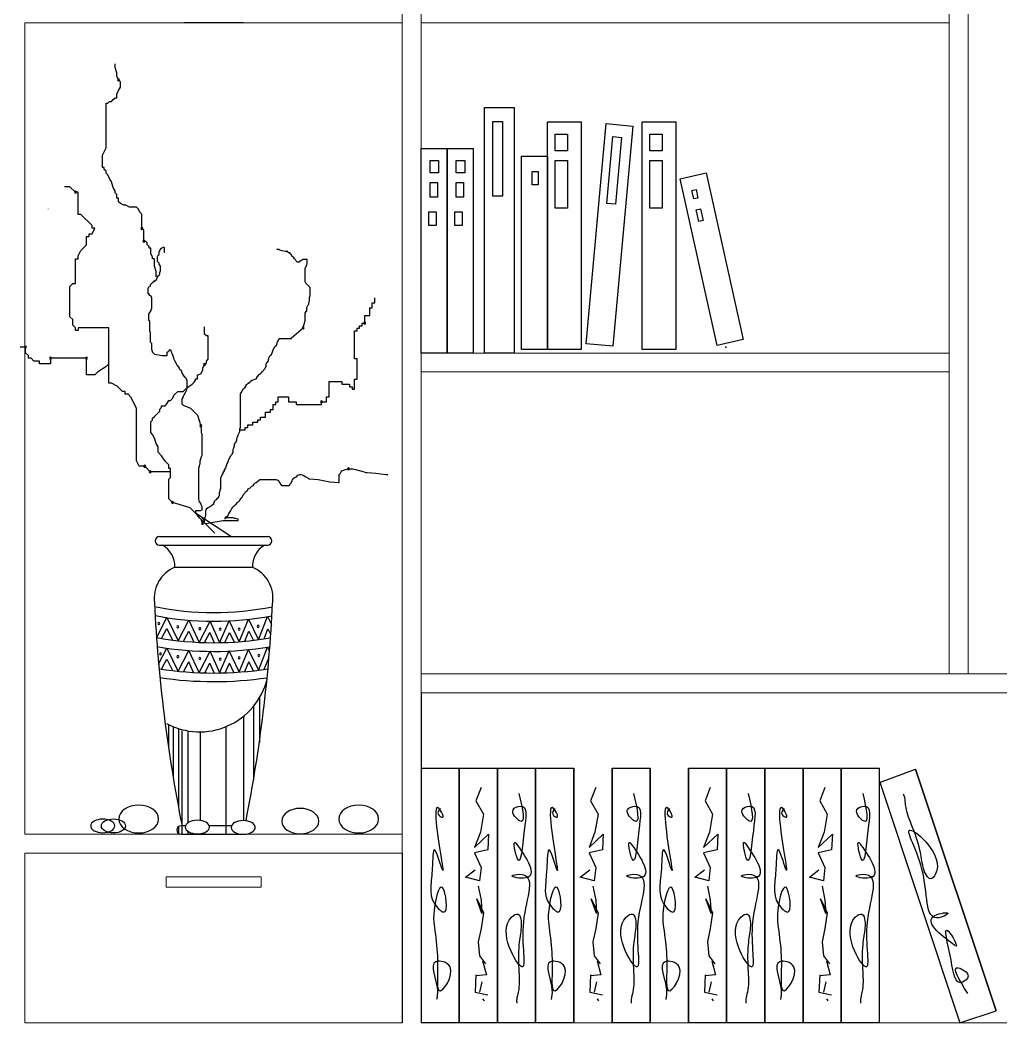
# Model space of a CAD drawing. Header units: millimetres. Extents: x 757294 to 891425, y -262592 to 287632.
# Drawn here: x 841196 to 842236, y -222644 to -221581 of the extents above; entities that cross this region are included whole.
import ezdxf

# ---------------------------------------------------------------- set-up
doc = ezdxf.new("R2010")
doc.units = ezdxf.units.MM
doc.header["$LTSCALE"] = 4
doc.layers.add('家具内线', color=8, linetype='Continuous')
doc.layers.add('家具外线', color=4, linetype='Continuous')
doc.layers.add('家具外轮廓线', color=3, linetype='Continuous', lineweight=15)
doc.styles.add('黑体', font='simhei.ttf')

msp = doc.modelspace()

# ---------------------------------------------------------------- linework, layer by layer
at = {"layer": '家具内线'}
for p, q in [((841296.7, -221631.3), (841296.7, -221627.5)), ((841298.6, -221636.9), (841296.7, -221631.3)), ((841298.6, -221640.7), (841298.6, -221636.9)), ((841300.5, -221644.5), (841298.6, -221640.7)), ((841302.4, -221646.4), (841300.5, -221644.5)), ((841300.5, -221655.9), (841302.4, -221652.1)), ((841302.4, -221652.1), (841302.4, -221646.4)), ((841294.8, -221665.4), (841296.7, -221663.5)), ((841296.7, -221663.5), (841298.6, -221663.5)), ((841298.6, -221659.7), (841300.5, -221655.9)), ((841298.6, -221663.5), (841298.6, -221659.7)), ((841287.2, -221716.6), (841287.2, -221669.2)), ((841287.2, -221669.2), (841289.1, -221669.2)), ((841289.1, -221669.2), (841291, -221667.3)), ((841291, -221667.3), (841292.9, -221667.3)), ((841292.9, -221667.3), (841294.8, -221665.4)), ((841688.3, -221934.1), (841688.3, -221673.9)), ((841688.3, -221673.9), (841719.9, -221673.9)), ((841719.9, -221673.9), (841719.9, -221934.1)), ((841697.3, -221688.5), (841707.7, -221688.5)), ((841697.3, -221767.6), (841697.3, -221688.5)), ((841707.7, -221688.5), (841707.7, -221767.6)), ((841755.4, -221930.2), (841755.4, -221688.9)), ((841755.4, -221688.9), (841790.9, -221688.9)), ((841790.9, -221688.9), (841790.9, -221930.2)), ((841796.3, -221924.1), (841817.5, -221690.8)), ((841817.5, -221690.8), (841845.8, -221693.4)), ((841845.8, -221693.4), (841824.6, -221926.6)), ((841855.8, -221930.2), (841855.8, -221688.9)), ((841855.8, -221688.9), (841891.3, -221688.9)), ((841891.3, -221688.9), (841891.3, -221930.2)), ((841763.5, -221719.6), (841763.5, -221702.1)), ((841763.5, -221702.1), (841776.4, -221702.1)), ((841776.4, -221702.1), (841776.4, -221719.6)), ((841818, -221775.5), (841824.4, -221704.6)), ((841824.4, -221704.6), (841833.7, -221705.4)), ((841833.7, -221705.4), (841827.3, -221776.3)), ((841863.9, -221719.6), (841863.9, -221702.1)), ((841863.9, -221702.1), (841876.7, -221702.1)), ((841876.7, -221702.1), (841876.7, -221719.6)), ((841283.5, -221724.2), (841287.2, -221716.6)), ((841621.2, -221717.3), (841648.8, -221717.3)), ((841648.8, -221717.3), (841648.8, -221934.1)), ((841648.8, -221934.1), (841648.8, -221717.3)), ((841648.8, -221717.3), (841676.4, -221717.3)), ((841676.4, -221717.3), (841676.4, -221934.1)), ((841283.5, -221737.5), (841283.5, -221724.2)), ((841727.8, -221930.2), (841727.8, -221725.2)), ((841727.8, -221725.2), (841755.4, -221725.2)), ((841755.4, -221725.2), (841755.4, -221930.2)), ((841776.4, -221719.6), (841763.5, -221719.6)), ((841876.7, -221719.6), (841863.9, -221719.6)), ((841285.3, -221737.5), (841283.5, -221737.5)), ((841285.3, -221739.4), (841285.3, -221737.5)), ((841630.8, -221742.9), (841630.8, -221730)), ((841630.8, -221730), (841639.8, -221730)), ((841639.8, -221730), (841639.8, -221742.9)), ((841658.4, -221730), (841667.5, -221730)), ((841658.4, -221742.9), (841658.4, -221730)), ((841667.5, -221730), (841667.5, -221742.9)), ((841763.5, -221780.3), (841763.5, -221730.1)), ((841763.5, -221730.1), (841776.4, -221730.1)), ((841776.4, -221730.1), (841776.4, -221780.3)), ((841863.9, -221780.3), (841863.9, -221730.1)), ((841863.9, -221730.1), (841876.7, -221730.1)), ((841876.7, -221730.1), (841876.7, -221780.3)), ((841287.2, -221741.3), (841285.3, -221739.4)), ((841287.2, -221743.2), (841287.2, -221741.3)), ((841289.1, -221745.1), (841287.2, -221743.2)), ((841291, -221748.9), (841289.1, -221745.1)), ((841292.9, -221752.7), (841291, -221748.9)), ((841639.8, -221742.9), (841630.8, -221742.9)), ((841667.5, -221742.9), (841658.4, -221742.9)), ((841738.9, -221741.6), (841745.4, -221741.6)), ((841738.9, -221755.9), (841738.9, -221741.6)), ((841745.4, -221741.6), (841745.4, -221755.9)), ((841895.8, -221749.3), (841923.6, -221743.1)), ((841935, -221926), (841895.8, -221749.3)), ((841923.6, -221743.1), (841962.8, -221919.8)), ((841248.9, -221757.7), (841243, -221757.7)), ((841254.7, -221763.6), (841248.9, -221757.7)), ((841294.8, -221758.4), (841292.9, -221752.7)), ((841296.7, -221762.2), (841294.8, -221758.4)), ((841630.8, -221768.9), (841630.8, -221753.3)), ((841630.8, -221753.3), (841638.5, -221753.3)), ((841638.5, -221753.3), (841638.5, -221768.9)), ((841658.4, -221753.3), (841666.2, -221753.3)), ((841658.4, -221768.9), (841658.4, -221753.3)), ((841666.2, -221753.3), (841666.2, -221768.9)), ((841745.4, -221755.9), (841738.9, -221755.9)), ((841257.7, -221763.6), (841254.7, -221763.6)), ((841257.7, -221787.1), (841257.7, -221763.6)), ((841296.7, -221764.1), (841296.7, -221762.2)), ((841298.6, -221766), (841296.7, -221764.1)), ((841298.6, -221769.8), (841298.6, -221766)), ((841300.5, -221769.8), (841298.6, -221769.8)), ((841300.5, -221773.6), (841300.5, -221769.8)), ((841638.5, -221768.9), (841630.8, -221768.9)), ((841666.2, -221768.9), (841658.4, -221768.9)), ((841707.7, -221767.6), (841697.3, -221767.6)), ((841908.3, -221761.6), (841912.8, -221760.6)), ((841910.3, -221770.7), (841908.3, -221761.6)), ((841914.8, -221769.7), (841910.3, -221770.7)), ((841912.8, -221760.6), (841914.8, -221769.7)), ((841302.4, -221775.5), (841300.5, -221773.6)), ((841306.2, -221777.4), (841302.4, -221775.5)), ((841308.1, -221777.4), (841306.2, -221777.4)), ((841311.9, -221779.3), (841308.1, -221777.4)), ((841319.5, -221779.3), (841311.9, -221779.3)), ((841321.4, -221781.2), (841319.5, -221779.3)), ((841323.3, -221785), (841321.4, -221781.2)), ((841776.4, -221780.3), (841763.5, -221780.3)), ((841827.3, -221776.3), (841818, -221775.5)), ((841876.7, -221780.3), (841863.9, -221780.3)), ((841912.8, -221782.1), (841917.4, -221781.1)), ((841917.4, -221781.1), (841920.2, -221793.6)), ((841260.6, -221787.1), (841257.7, -221787.1)), ((841272.4, -221798.8), (841260.6, -221787.1)), ((841325.2, -221786.9), (841323.3, -221785)), ((841325.2, -221802), (841325.2, -221786.9)), ((841629.5, -221798.7), (841629.5, -221784.4)), ((841629.5, -221784.4), (841637.3, -221784.4)), ((841637.3, -221784.4), (841637.3, -221798.7)), ((841657.1, -221784.4), (841664.9, -221784.4)), ((841657.1, -221798.7), (841657.1, -221784.4)), ((841664.9, -221784.4), (841664.9, -221798.7)), ((841915.6, -221794.6), (841912.8, -221782.1)), ((841272.4, -221801.7), (841272.4, -221798.8)), ((841272.4, -221807.6), (841275.3, -221801.7)), ((841275.3, -221801.7), (841272.4, -221801.7)), ((841327.1, -221803.9), (841325.2, -221802)), ((841637.3, -221798.7), (841629.5, -221798.7)), ((841664.9, -221798.7), (841657.1, -221798.7)), ((841920.2, -221793.6), (841915.6, -221794.6)), ((841266.5, -221819.3), (841266.5, -221810.5)), ((841266.5, -221810.5), (841269.4, -221810.5)), ((841269.4, -221810.5), (841269.4, -221807.6)), ((841269.4, -221807.6), (841272.4, -221807.6)), ((841327.1, -221815.3), (841327.1, -221803.9)), ((841260.6, -221825.2), (841266.5, -221819.3)), ((841329, -221815.3), (841327.1, -221815.3)), ((841330.9, -221817.2), (841329, -221815.3)), ((841330.9, -221819.1), (841330.9, -221817.2)), ((841332.8, -221821), (841330.9, -221819.1)), ((841332.8, -221822.9), (841332.8, -221821)), ((841334.7, -221822.9), (841332.8, -221822.9)), ((841334.7, -221828.6), (841334.7, -221822.9)), ((841344.9, -221823.4), (841346.4, -221822.6)), ((841344.9, -221824.1), (841344.9, -221823.4)), ((841346.4, -221822.6), (841348, -221821.8)), ((841348, -221821.8), (841348.7, -221821.8)), ((841348.7, -221821.8), (841348.7, -221827.2)), ((841468.6, -221824.1), (841468.6, -221823.4)), ((841254.7, -221834), (841257.7, -221834)), ((841254.7, -221860.4), (841254.7, -221834)), ((841257.7, -221831.1), (841260.6, -221825.2)), ((841257.7, -221834), (841257.7, -221831.1)), ((841336.6, -221832.4), (841334.7, -221828.6)), ((841336.6, -221834.3), (841336.6, -221832.4)), ((841338.5, -221834.3), (841336.6, -221834.3)), ((841338.5, -221841.9), (841338.5, -221834.3)), ((841341.9, -221831.7), (841342.6, -221830.2)), ((841341.9, -221837.1), (841341.9, -221831.7)), ((841342.6, -221830.2), (841343.4, -221829.5)), ((841343.4, -221826.4), (841344.2, -221825.6)), ((841343.4, -221829.5), (841343.4, -221826.4)), ((841344.2, -221824.9), (841344.9, -221824.1)), ((841344.2, -221825.6), (841344.2, -221824.9)), ((841348.7, -221827.2), (841349.5, -221827.2)), ((841470.9, -221824.1), (841468.6, -221824.1)), ((841471.6, -221824.9), (841470.9, -221824.1)), ((841473.9, -221825.6), (841471.6, -221824.9)), ((841477, -221826.4), (841473.9, -221825.6)), ((841480, -221826.4), (841477, -221826.4)), ((841480, -221827.2), (841480, -221826.4)), ((841480.8, -221827.9), (841480, -221827.2)), ((841482.3, -221827.9), (841480.8, -221827.9)), ((841482.3, -221828.7), (841482.3, -221827.9)), ((841483.1, -221829.5), (841482.3, -221828.7)), ((841483.8, -221829.5), (841483.1, -221829.5)), ((841483.8, -221830.2), (841483.8, -221829.5)), ((841484.6, -221831), (841483.8, -221830.2)), ((841484.6, -221831.7), (841484.6, -221831)), ((841486.1, -221832.5), (841484.6, -221831.7)), ((841486.9, -221834), (841486.1, -221832.5)), ((841488.4, -221835.6), (841486.9, -221834)), ((841340.4, -221847.6), (841338.5, -221841.9)), ((841342.6, -221837.8), (841341.9, -221837.1)), ((841343.4, -221838.6), (841342.6, -221837.8)), ((841343.4, -221840.1), (841343.4, -221838.6)), ((841344.2, -221840.9), (841343.4, -221840.1)), ((841344.2, -221841.7), (841344.2, -221840.9)), ((841344.9, -221841.7), (841344.2, -221841.7)), ((841344.9, -221847), (841344.9, -221841.7)), ((841489.2, -221837.1), (841488.4, -221835.6)), ((841490, -221837.8), (841489.2, -221837.1)), ((841492.2, -221837.8), (841490, -221837.8)), ((841493, -221836.3), (841492.2, -221837.1)), ((841492.2, -221837.1), (841492.2, -221837.8)), ((841493.8, -221836.3), (841493, -221836.3)), ((841494.5, -221835.6), (841493.8, -221836.3)), ((841495.3, -221835.6), (841494.5, -221835.6)), ((841496.1, -221834.8), (841495.3, -221835.6)), ((841500.6, -221834.8), (841496.1, -221834.8)), ((841498.4, -221843.9), (841499.9, -221840.9)), ((841498.4, -221858.4), (841498.4, -221843.9)), ((841499.9, -221840.9), (841500.6, -221839.4)), ((841500.6, -221839.4), (841500.6, -221834.8)), ((841340.4, -221853.3), (841340.4, -221847.6)), ((841341.1, -221854.6), (841341.9, -221853.9)), ((841341.1, -221856.1), (841341.1, -221854.6)), ((841341.9, -221853.1), (841342.6, -221852.3)), ((841341.9, -221853.9), (841341.9, -221853.1)), ((841342.6, -221852.3), (841343.4, -221851.6)), ((841343.4, -221851.6), (841344.2, -221850)), ((841344.2, -221848.5), (841344.9, -221847)), ((841344.2, -221850), (841344.2, -221848.5)), ((841248.9, -221863.4), (841251.8, -221860.4)), ((841248.9, -221895.6), (841248.9, -221863.4)), ((841251.8, -221860.4), (841254.7, -221860.4)), ((841331.9, -221865.3), (841332.7, -221863.8)), ((841331.9, -221871.4), (841331.9, -221865.3)), ((841332.7, -221863.8), (841334.2, -221863)), ((841334.2, -221861.5), (841335, -221860.7)), ((841334.2, -221863), (841334.2, -221861.5)), ((841335, -221860.7), (841335.8, -221860)), ((841335.8, -221860), (841336.5, -221859.2)), ((841336.5, -221859.2), (841337.3, -221859.2)), ((841337.3, -221858.4), (841338, -221857.7)), ((841337.3, -221859.2), (841337.3, -221858.4)), ((841338, -221857.7), (841338.8, -221857.7)), ((841338.8, -221857.7), (841339.6, -221856.9)), ((841339.6, -221856.9), (841340.3, -221856.9)), ((841340.3, -221856.9), (841340.3, -221856.1)), ((841340.3, -221856.1), (841341.1, -221856.1)), ((841499.1, -221860), (841498.4, -221858.4)), ((841501.4, -221862.3), (841499.1, -221860)), ((841503.7, -221864.5), (841501.4, -221862.3)), ((841503.7, -221872.9), (841503.7, -221864.5)), ((841332.7, -221871.4), (841331.9, -221871.4)), ((841333.5, -221872.9), (841332.7, -221871.4)), ((841335, -221873.7), (841333.5, -221872.9)), ((841335.8, -221876), (841335, -221873.7)), ((841335.8, -221886.7), (841335.8, -221876)), ((841502.9, -221875.2), (841503.7, -221872.9)), ((841502.9, -221879), (841502.9, -221875.2)), ((841572.2, -221880.8), (841572.2, -221875.4)), ((841335, -221887.4), (841335.8, -221886.7)), ((841335, -221888.9), (841335, -221887.4)), ((841499.9, -221885.9), (841501.4, -221882.8)), ((841499.9, -221889.7), (841499.9, -221885.9)), ((841501.4, -221882.8), (841502.2, -221882.1)), ((841502.2, -221880.6), (841502.9, -221879)), ((841502.2, -221882.1), (841502.2, -221880.6)), ((841566.8, -221894.3), (841566.8, -221886.2)), ((841566.8, -221886.2), (841569.5, -221886.2)), ((841569.5, -221886.2), (841569.5, -221880.8)), ((841569.5, -221880.8), (841572.2, -221880.8)), ((841251.8, -221898.6), (841248.9, -221895.6)), ((841332.7, -221892.8), (841333.5, -221891.2)), ((841332.7, -221899.6), (841332.7, -221892.8)), ((841333.5, -221891.2), (841335, -221888.9)), ((841498.4, -221899.6), (841498.4, -221891.2)), ((841498.4, -221891.2), (841499.1, -221891.2)), ((841499.1, -221891.2), (841499.1, -221889.7)), ((841499.1, -221889.7), (841499.9, -221889.7)), ((841561.4, -221902.4), (841561.4, -221894.3)), ((841561.4, -221894.3), (841566.8, -221894.3)), ((841251.8, -221904.4), (841251.8, -221898.6)), ((841254.7, -221907.4), (841251.8, -221904.4)), ((841254.7, -221910.3), (841254.7, -221907.4)), ((841290, -221907.4), (841257.7, -221907.4)), ((841257.7, -221907.4), (841257.7, -221910.3)), ((841290, -221966.1), (841290, -221907.4)), ((841333.5, -221900.4), (841332.7, -221899.6)), ((841333.5, -221911.1), (841333.5, -221900.4)), ((841391.7, -221914), (841391.7, -221906.4)), ((841483.8, -221917.9), (841496.1, -221907.3)), ((841496.1, -221907.3), (841498.4, -221899.6)), ((841553.3, -221910.4), (841553.3, -221907.7)), ((841553.3, -221907.7), (841556, -221907.7)), ((841556, -221907.7), (841556, -221905.1)), ((841556, -221905.1), (841558.7, -221905.1)), ((841558.7, -221905.1), (841558.7, -221902.4)), ((841558.7, -221902.4), (841561.4, -221902.4)), ((841257.7, -221910.3), (841254.7, -221910.3)), ((841334.2, -221911.8), (841333.5, -221911.1)), ((841334.2, -221922.5), (841334.2, -221911.8)), ((841393.6, -221915.9), (841391.7, -221914)), ((841395.5, -221915.9), (841393.6, -221915.9)), ((841395.5, -221940.6), (841395.5, -221915.9)), ((841469.3, -221921.7), (841470.9, -221918.7)), ((841470.9, -221918.7), (841483.8, -221918.7)), ((841483.8, -221918.7), (841483.8, -221917.9)), ((841550.6, -221940.1), (841550.6, -221910.4)), ((841550.6, -221910.4), (841553.3, -221910.4)), ((841201.9, -221927.9), (841196, -221927.9)), ((841201.9, -221933.8), (841201.9, -221927.9)), ((841335, -221923.3), (841334.2, -221922.5)), ((841335.8, -221924), (841335, -221923.3)), ((841335.8, -221930.9), (841335.8, -221924)), ((841464, -221931.7), (841466.3, -221927.1)), ((841466.3, -221927.1), (841467.8, -221925.6)), ((841467.8, -221925.6), (841468.6, -221924)), ((841468.6, -221922.5), (841469.3, -221921.7)), ((841468.6, -221924), (841468.6, -221922.5)), ((841755.4, -221930.2), (841727.8, -221930.2)), ((841790.9, -221930.2), (841755.4, -221930.2)), ((841824.6, -221926.6), (841796.3, -221924.1)), ((841891.3, -221930.2), (841855.8, -221930.2)), ((841962.8, -221919.8), (841935, -221926)), ((841204.8, -221936.7), (841201.9, -221933.8)), ((841204.8, -221939.6), (841204.8, -221936.7)), ((841207.8, -221939.6), (841204.8, -221939.6)), ((841210.7, -221942.6), (841207.8, -221939.6)), ((841228.3, -221939.6), (841228.3, -221945.5)), ((841266.5, -221939.6), (841228.3, -221939.6)), ((841266.5, -221957.3), (841266.5, -221939.6)), ((841336.5, -221931.7), (841335.8, -221930.9)), ((841336.5, -221933.2), (841336.5, -221931.7)), ((841337.3, -221933.9), (841336.5, -221933.2)), ((841338.8, -221935.5), (841337.3, -221933.9)), ((841346.4, -221937), (841338.8, -221935.5)), ((841351.8, -221937), (841346.4, -221937)), ((841353.3, -221932.4), (841351.8, -221933.9)), ((841351.8, -221933.9), (841351.8, -221937)), ((841354.1, -221930.9), (841353.3, -221932.4)), ((841356.4, -221930.9), (841354.1, -221930.9)), ((841356.4, -221932.4), (841356.4, -221930.9)), ((841357.1, -221933.9), (841356.4, -221932.4)), ((841357.9, -221936.2), (841357.1, -221933.9)), ((841358.7, -221938.5), (841357.9, -221936.2)), ((841359.4, -221940.8), (841358.7, -221938.5)), ((841360.2, -221942.3), (841359.4, -221940.8)), ((841393.6, -221942.5), (841395.5, -221940.6)), ((841459.4, -221940.8), (841460.2, -221938.5)), ((841459.4, -221942.3), (841459.4, -221940.8)), ((841460.2, -221938.5), (841460.9, -221937)), ((841460.9, -221937), (841462.5, -221935.5)), ((841462.5, -221935.5), (841463.2, -221933.9)), ((841463.2, -221933.9), (841464, -221931.7)), ((841553.3, -221940.1), (841550.6, -221940.1)), ((841553.3, -221961.6), (841553.3, -221940.1)), ((841648.8, -221934.1), (841621.2, -221934.1)), ((841676.4, -221934.1), (841648.8, -221934.1)), ((841719.9, -221934.1), (841688.3, -221934.1)), ((841216.6, -221942.6), (841210.7, -221942.6)), ((841216.6, -221945.5), (841216.6, -221942.6)), ((841228.3, -221945.5), (841216.6, -221945.5)), ((841287, -221948.5), (841278.2, -221954.3)), ((841290, -221945.5), (841287, -221948.5)), ((841361.7, -221944.6), (841360.2, -221942.3)), ((841362.5, -221946.9), (841361.7, -221944.6)), ((841364.8, -221949.2), (841362.5, -221946.9)), ((841365.5, -221951.5), (841364.8, -221949.2)), ((841367.1, -221953), (841365.5, -221951.5)), ((841389.8, -221950.1), (841391.7, -221946.3)), ((841389.8, -221952), (841389.8, -221950.1)), ((841391.7, -221946.3), (841393.6, -221944.4)), ((841393.6, -221944.4), (841393.6, -221942.5)), ((841452.6, -221953.8), (841455.6, -221950.7)), ((841455.6, -221950.7), (841456.4, -221949.2)), ((841456.4, -221949.2), (841457.1, -221948.4)), ((841457.1, -221945.4), (841457.9, -221943.9)), ((841457.1, -221948.4), (841457.1, -221945.4)), ((841457.9, -221943.9), (841459.4, -221942.3)), ((841275.3, -221957.3), (841266.5, -221957.3)), ((841278.2, -221954.3), (841275.3, -221957.3)), ((841367.8, -221955.3), (841367.1, -221953)), ((841369.3, -221957.6), (841367.8, -221955.3)), ((841370.9, -221959.9), (841369.3, -221957.6)), ((841372.4, -221961.4), (841370.9, -221959.9)), ((841373.2, -221963.7), (841372.4, -221961.4)), ((841382.2, -221963.3), (841382.2, -221961.4)), ((841382.2, -221961.4), (841384.1, -221961.4)), ((841384.1, -221957.6), (841387.9, -221955.7)), ((841384.1, -221961.4), (841384.1, -221957.6)), ((841387.9, -221955.7), (841389.8, -221952)), ((841442.6, -221962.9), (841444.2, -221962.2)), ((841444.2, -221962.2), (841445.7, -221961.4)), ((841445.7, -221961.4), (841446.4, -221961.4)), ((841446.4, -221961.4), (841447.2, -221960.6)), ((841447.2, -221959.1), (841448, -221958.4)), ((841447.2, -221960.6), (841447.2, -221959.1)), ((841448, -221958.4), (841449.5, -221956.8)), ((841449.5, -221956.8), (841451, -221956.1)), ((841451, -221956.1), (841452.6, -221953.8)), ((841550.6, -221972.4), (841550.6, -221961.6)), ((841550.6, -221961.6), (841553.3, -221961.6)), ((841292.9, -221966.1), (841290, -221966.1)), ((841298.8, -221969), (841292.9, -221966.1)), ((841304.7, -221974.9), (841298.8, -221969)), ((841368.9, -221974.7), (841372.7, -221970.9)), ((841372.4, -221973.6), (841373.2, -221971.3)), ((841372.7, -221970.9), (841378.4, -221967.1)), ((841373.2, -221971.3), (841373.2, -221963.7)), ((841378.4, -221967.1), (841380.3, -221965.2)), ((841380.3, -221965.2), (841382.2, -221963.3)), ((841431.2, -221975.1), (841432.7, -221972.1)), ((841432.7, -221972.1), (841433.5, -221971.3)), ((841433.5, -221971.3), (841434.2, -221970.6)), ((841434.2, -221970.6), (841435, -221970.6)), ((841435, -221969), (841435.8, -221969)), ((841435, -221970.6), (841435, -221969)), ((841435.8, -221967.5), (841436.5, -221967.5)), ((841435.8, -221969), (841435.8, -221967.5)), ((841436.5, -221967.5), (841438, -221966)), ((841438, -221966), (841438.8, -221966)), ((841438.8, -221965.2), (841439.6, -221964.5)), ((841438.8, -221966), (841438.8, -221965.2)), ((841439.6, -221964.5), (841440.3, -221964.5)), ((841440.3, -221964.5), (841441.1, -221963.7)), ((841441.1, -221963.7), (841441.9, -221962.9)), ((841441.9, -221962.9), (841442.6, -221962.9)), ((841523.7, -221980.4), (841523.7, -221964.3)), ((841523.7, -221964.3), (841537.2, -221964.3)), ((841537.2, -221964.3), (841537.2, -221967)), ((841537.2, -221967), (841545.3, -221967)), ((841545.3, -221967), (841545.3, -221969.7)), ((841545.3, -221969.7), (841548, -221969.7)), ((841548, -221969.7), (841548, -221972.4)), ((841548, -221972.4), (841550.6, -221972.4)), ((841307.6, -221974.9), (841304.7, -221974.9)), ((841307.6, -221977.8), (841307.6, -221974.9)), ((841310.5, -221977.8), (841307.6, -221977.8)), ((841313.5, -221980.7), (841310.5, -221977.8)), ((841319.4, -221992.5), (841313.5, -221980.7)), ((841355.6, -221984.2), (841357.5, -221982.3)), ((841357.5, -221982.3), (841359.4, -221978.5)), ((841359.4, -221978.5), (841363.2, -221974.7)), ((841363.2, -221974.7), (841368.9, -221974.7)), ((841367.8, -221982.8), (841368.6, -221982)), ((841367.8, -221988.1), (841367.8, -221982.8)), ((841368.6, -221982), (841368.6, -221980.5)), ((841368.6, -221980.5), (841369.3, -221980.5)), ((841369.3, -221979.7), (841370.1, -221978.2)), ((841369.3, -221980.5), (841369.3, -221979.7)), ((841370.1, -221978.2), (841370.9, -221976.7)), ((841370.9, -221976.7), (841372.4, -221973.6)), ((841429.7, -221977.4), (841431.2, -221975.1)), ((841429.7, -222013.3), (841429.7, -221977.4)), ((841469.8, -221985.8), (841469.8, -221980.4)), ((841469.8, -221980.4), (841480.6, -221980.4)), ((841480.6, -221980.4), (841480.6, -221985.8)), ((841521, -221985.8), (841521, -221980.4)), ((841521, -221980.4), (841523.7, -221980.4)), ((841319.4, -222048.2), (841319.4, -221992.5)), ((841344.2, -221993.7), (841346.1, -221991.8)), ((841344.2, -221995.6), (841344.2, -221993.7)), ((841346.1, -221989.9), (841349.9, -221989.9)), ((841346.1, -221991.8), (841346.1, -221989.9)), ((841349.9, -221989.9), (841351.8, -221988)), ((841351.8, -221988), (841353.7, -221984.2)), ((841353.7, -221984.2), (841355.6, -221984.2)), ((841369.3, -221989.6), (841367.8, -221988.1)), ((841377, -221992.7), (841369.3, -221989.6)), ((841384.6, -222000.3), (841377, -221992.7)), ((841461.7, -221996.6), (841461.7, -221993.9)), ((841461.7, -221993.9), (841464.4, -221993.9)), ((841464.4, -221988.5), (841467.1, -221988.5)), ((841464.4, -221993.9), (841464.4, -221988.5)), ((841467.1, -221988.5), (841467.1, -221985.8)), ((841467.1, -221985.8), (841469.8, -221985.8)), ((841480.6, -221985.8), (841488.7, -221985.8)), ((841488.7, -221985.8), (841488.7, -221988.5)), ((841488.7, -221988.5), (841515.6, -221988.5)), ((841515.6, -221988.5), (841515.6, -221985.8)), ((841515.6, -221985.8), (841521, -221985.8)), ((841336.6, -222003.2), (841338.5, -222001.3)), ((841336.6, -222005.1), (841336.6, -222003.2)), ((841338.5, -222001.3), (841340.4, -221999.4)), ((841340.4, -221999.4), (841342.3, -221997.5)), ((841342.3, -221997.5), (841344.2, -221995.6)), ((841386.9, -222007.9), (841384.6, -222000.3)), ((841448.2, -222007.4), (841448.2, -222004.7)), ((841448.2, -222004.7), (841450.9, -222004.7)), ((841450.9, -222004.7), (841450.9, -222002)), ((841450.9, -222002), (841456.3, -222002)), ((841456.3, -222002), (841456.3, -221996.6)), ((841456.3, -221996.6), (841461.7, -221996.6)), ((841334.7, -222007), (841336.6, -222005.1)), ((841334.7, -222018.4), (841334.7, -222007)), ((841387.7, -222011), (841386.9, -222007.9)), ((841388.4, -222014), (841387.7, -222011)), ((841388.4, -222018.6), (841388.4, -222014)), ((841428.9, -222014), (841429.7, -222013.3)), ((841428.9, -222017.1), (841428.9, -222014)), ((841434.8, -222015.4), (841434.8, -222012.8)), ((841434.8, -222012.8), (841437.5, -222012.8)), ((841437.5, -222012.8), (841437.5, -222010.1)), ((841437.5, -222010.1), (841442.9, -222010.1)), ((841442.9, -222010.1), (841442.9, -222007.4)), ((841442.9, -222007.4), (841448.2, -222007.4)), ((841336.6, -222020.3), (841334.7, -222018.4)), ((841338.5, -222024.1), (841336.6, -222020.3)), ((841340.4, -222029.8), (841338.5, -222024.1)), ((841389.2, -222020.1), (841388.4, -222018.6)), ((841389.2, -222042.3), (841389.2, -222020.1)), ((841425.8, -222024.7), (841426.6, -222023.2)), ((841425.8, -222027), (841425.8, -222024.7)), ((841426.6, -222023.2), (841427.4, -222020.9)), ((841427.4, -222020.9), (841428.1, -222019.4)), ((841428.1, -222019.4), (841428.9, -222017.1)), ((841429.4, -222015.4), (841434.8, -222015.4)), ((841342.3, -222033.6), (841340.4, -222029.8)), ((841342.3, -222039.2), (841342.3, -222033.6)), ((841422, -222036.1), (841422.8, -222034.6)), ((841422, -222039.2), (841422, -222036.1)), ((841422.8, -222034.6), (841423.5, -222032.3)), ((841423.5, -222030.8), (841424.3, -222029.3)), ((841423.5, -222032.3), (841423.5, -222030.8)), ((841424.3, -222029.3), (841425.1, -222028.5)), ((841425.1, -222027), (841425.8, -222027)), ((841425.1, -222028.5), (841425.1, -222027)), ((841346.1, -222043), (841342.3, -222039.2)), ((841349.9, -222048.7), (841346.1, -222043)), ((841386.9, -222048.4), (841387.7, -222046.1)), ((841387.7, -222046.1), (841388.4, -222043.8)), ((841388.4, -222043.8), (841389.2, -222042.3)), ((841416.7, -222048.4), (841417.4, -222046.8)), ((841417.4, -222046.8), (841419.7, -222042.3)), ((841419.7, -222042.3), (841420.5, -222041.5)), ((841420.5, -222041.5), (841421.3, -222040.7)), ((841421.3, -222040), (841422, -222039.2)), ((841421.3, -222040.7), (841421.3, -222040)), ((841322.3, -222054.1), (841319.4, -222048.2)), ((841328.2, -222054.1), (841322.3, -222054.1)), ((841334, -222060), (841328.2, -222054.1)), ((841353.7, -222052.5), (841349.9, -222048.7)), ((841353.7, -222056.3), (841353.7, -222052.5)), ((841355.6, -222056.3), (841353.7, -222056.3)), ((841355.6, -222065.8), (841355.6, -222056.3)), ((841385.4, -222056), (841386.1, -222053.7)), ((841385.4, -222088.8), (841385.4, -222056)), ((841386.1, -222052.9), (841386.9, -222051.4)), ((841386.1, -222053.7), (841386.1, -222052.9)), ((841386.9, -222051.4), (841386.9, -222048.4)), ((841412.9, -222059), (841412.9, -222057.5)), ((841412.9, -222057.5), (841413.6, -222057.5)), ((841413.6, -222056), (841414.4, -222055.2)), ((841413.6, -222057.5), (841413.6, -222056)), ((841414.4, -222053.7), (841415.1, -222052.9)), ((841414.4, -222055.2), (841414.4, -222053.7)), ((841415.1, -222051.4), (841415.9, -222050.6)), ((841415.1, -222052.9), (841415.1, -222051.4)), ((841415.9, -222050.6), (841416.7, -222049.1)), ((841416.7, -222049.1), (841416.7, -222048.4)), ((841538.8, -222058.3), (841541.1, -222057.5)), ((841541.1, -222057.5), (841544.2, -222056.7)), ((841544.2, -222056.7), (841548.7, -222056.7)), ((841548.7, -222056.7), (841551.8, -222057.5)), ((841551.8, -222057.5), (841560.9, -222059.8)), ((841354.6, -222060), (841334, -222060)), ((841353.7, -222067.7), (841355.6, -222065.8)), ((841353.7, -222088.6), (841353.7, -222067.7)), ((841409, -222065.9), (841410.6, -222062.8)), ((841409, -222078.1), (841409, -222065.9)), ((841410.6, -222062.8), (841410.6, -222062.1)), ((841410.6, -222062.1), (841411.3, -222062.1)), ((841411.3, -222062.1), (841411.3, -222059.8)), ((841411.3, -222059.8), (841412.1, -222059.8)), ((841412.1, -222059.8), (841412.9, -222059)), ((841449.5, -222068.9), (841450.3, -222068.2)), ((841450.3, -222068.2), (841467.1, -222068.2)), ((841467.1, -222068.2), (841469.3, -222068.9)), ((841484.6, -222068.9), (841485.4, -222067.4)), ((841485.4, -222067.4), (841486.9, -222065.9)), ((841486.9, -222065.9), (841489.2, -222065.1)), ((841489.2, -222065.1), (841490.7, -222063.6)), ((841490.7, -222063.6), (841492.2, -222062.8)), ((841492.2, -222062.8), (841493.8, -222062.8)), ((841493.8, -222062.8), (841496.1, -222063.6)), ((841496.1, -222063.6), (841499.1, -222065.1)), ((841499.1, -222065.1), (841501.4, -222066.7)), ((841501.4, -222066.7), (841502.2, -222067.4)), ((841502.2, -222067.4), (841502.9, -222067.4)), ((841502.9, -222067.4), (841512.1, -222068.2)), ((841512.1, -222068.2), (841524.3, -222070.5)), ((841534.2, -222062.8), (841535.8, -222061.3)), ((841534.2, -222071.2), (841534.2, -222062.8)), ((841535.8, -222061.3), (841536.5, -222059.8)), ((841536.5, -222059.8), (841537.3, -222059)), ((841537.3, -222059), (841538.8, -222058.3)), ((841560.9, -222059.8), (841562.5, -222060.6)), ((841562.5, -222060.6), (841564, -222060.6)), ((841564, -222060.6), (841573.2, -222061.3)), ((841573.2, -222061.3), (841583.8, -222062.8)), ((841583.8, -222062.8), (841586.1, -222062.8)), ((841408.3, -222078.9), (841409, -222078.1)), ((841408.3, -222080.4), (841408.3, -222078.9)), ((841437.3, -222079.6), (841438, -222078.1)), ((841438, -222078.1), (841439.6, -222077.3)), ((841439.6, -222077.3), (841441.1, -222075.8)), ((841441.1, -222075.8), (841441.9, -222075)), ((841441.9, -222075), (841443.4, -222074.3)), ((841443.4, -222073.5), (841444.2, -222072.8)), ((841443.4, -222074.3), (841443.4, -222073.5)), ((841444.2, -222072.8), (841444.9, -222072)), ((841444.9, -222072), (841446.4, -222071.2)), ((841446.4, -222071.2), (841448, -222069.7)), ((841448, -222069.7), (841449.5, -222068.9)), ((841469.3, -222068.9), (841470.9, -222070.5)), ((841470.9, -222070.5), (841471.6, -222072)), ((841471.6, -222072), (841472.4, -222073.5)), ((841472.4, -222073.5), (841473.2, -222074.3)), ((841473.2, -222074.3), (841481.6, -222074.3)), ((841481.6, -222074.3), (841482.3, -222072.8)), ((841482.3, -222072.8), (841483.1, -222072)), ((841483.1, -222072), (841483.8, -222071.2)), ((841483.8, -222070.5), (841484.6, -222069.7)), ((841483.8, -222071.2), (841483.8, -222070.5)), ((841484.6, -222069.7), (841484.6, -222068.9)), ((841524.3, -222070.5), (841533.5, -222071.2)), ((841533.5, -222071.2), (841534.2, -222071.2)), ((841357.5, -222092.4), (841353.7, -222088.6)), ((841386.1, -222091.8), (841385.4, -222088.8)), ((841402.9, -222090.3), (841403.7, -222089.5)), ((841403.7, -222089.5), (841404.5, -222088.8)), ((841404.5, -222088.8), (841405.2, -222088)), ((841405.2, -222088), (841406, -222087.3)), ((841406, -222087.3), (841406.7, -222087.3)), ((841406.7, -222085.7), (841407.5, -222085)), ((841406.7, -222087.3), (841406.7, -222085.7)), ((841407.5, -222081.9), (841408.3, -222080.4)), ((841407.5, -222085), (841407.5, -222081.9)), ((841428.9, -222089.5), (841429.7, -222088.8)), ((841428.9, -222090.3), (841428.9, -222089.5)), ((841429.7, -222088.8), (841430.4, -222088)), ((841430.4, -222088), (841431.2, -222087.3)), ((841431.2, -222087.3), (841431.9, -222086.5)), ((841431.9, -222085.7), (841432.7, -222085)), ((841431.9, -222086.5), (841431.9, -222085.7)), ((841432.7, -222084.2), (841433.5, -222083.4)), ((841432.7, -222085), (841432.7, -222084.2)), ((841433.5, -222083.4), (841434.2, -222082.7)), ((841434.2, -222082.7), (841435, -222081.1)), ((841435, -222081.1), (841436.5, -222080.4)), ((841436.5, -222080.4), (841437.3, -222079.6)), ((841376.5, -222098.1), (841357.5, -222092.4)), ((841382.2, -222103.8), (841376.5, -222098.1)), ((841386.1, -222092.6), (841386.1, -222091.8)), ((841386.9, -222092.6), (841386.1, -222092.6)), ((841387.7, -222093.4), (841386.9, -222092.6)), ((841388.4, -222095.6), (841387.7, -222093.4)), ((841387.7, -222101), (841389.2, -222100.2)), ((841389.2, -222097.2), (841388.4, -222095.6)), ((841389.2, -222100.2), (841389.2, -222097.2)), ((841393, -222101), (841393.8, -222099.5)), ((841393.8, -222098.7), (841395.3, -222097.9)), ((841393.8, -222099.5), (841393.8, -222098.7)), ((841395.3, -222097.9), (841396.8, -222097.2)), ((841396.8, -222097.2), (841399.1, -222095.6)), ((841399.1, -222095.6), (841400.6, -222094.1)), ((841400.6, -222094.1), (841401.4, -222094.1)), ((841401.4, -222094.1), (841401.4, -222092.6)), ((841401.4, -222092.6), (841402.2, -222092.6)), ((841402.2, -222091.1), (841402.9, -222090.3)), ((841402.2, -222092.6), (841402.2, -222091.1)), ((841419, -222101.7), (841419.7, -222100.2)), ((841419.7, -222100.2), (841420.5, -222098.7)), ((841420.5, -222098.7), (841422, -222097.2)), ((841422, -222097.2), (841423.5, -222095.6)), ((841423.5, -222095.6), (841425.1, -222094.1)), ((841425.1, -222094.1), (841426.6, -222092.6)), ((841426.6, -222092.6), (841427.4, -222091.8)), ((841427.4, -222091.8), (841428.1, -222091.1)), ((841428.1, -222091.1), (841428.9, -222090.3)), ((841419.4, -222128.5), (841382.2, -222103.8)), ((841382.3, -222103.3), (841382.3, -222101)), ((841382.3, -222101), (841387.7, -222101)), ((841383.8, -222105.6), (841382.3, -222103.3)), ((841386.1, -222108.6), (841383.8, -222105.6)), ((841402.4, -222124.9), (841386.1, -222108.6)), ((841391.7, -222111.4), (841387.9, -222107.6)), ((841389.2, -222113.9), (841388.4, -222110.9)), ((841390.7, -222111.7), (841392.2, -222108.6)), ((841392.2, -222108.6), (841393, -222105.6)), ((841393, -222105.6), (841393, -222101)), ((841415.1, -222108.6), (841412.9, -222109.4)), ((841412.9, -222109.4), (841413.6, -222109.4)), ((841413.6, -222109.4), (841414.4, -222107.8)), ((841414.4, -222107.8), (841416.7, -222106.3)), ((841422, -222108.6), (841415.1, -222108.6)), ((841416.7, -222106.3), (841417.4, -222104)), ((841417.4, -222104), (841419, -222101.7)), ((841423.5, -222109.4), (841422, -222108.6)), ((841424.3, -222109.4), (841423.5, -222109.4)), ((841427.4, -222110.1), (841424.3, -222109.4)), ((841427.4, -222111.7), (841427.4, -222110.1)), ((841389.2, -222116.2), (841389.2, -222113.9)), ((841390, -222113.9), (841390.7, -222111.7)), ((841390, -222116.2), (841390, -222113.9)), ((841391.7, -222113.3), (841391.7, -222111.4)), ((841392.2, -222114.7), (841393, -222114.7)), ((841393, -222114.7), (841400.6, -222113.2)), ((841400.6, -222113.2), (841411.3, -222111.7)), ((841411.3, -222111.7), (841427.4, -222111.7)), ((841344, -222137.7), (841458.3, -222137.7)), ((841360, -222161), (841442.3, -222161)), ((841340.7, -222235.8), (841351.7, -222214.4)), ((841351.7, -222214.4), (841363.7, -222239.1)), ((841363.7, -222239.1), (841375, -222217.2)), ((841375, -222217.2), (841386, -222240.8)), ((841428.5, -222240.1), (841438.3, -222216.2)), ((841438.3, -222216.2), (841448.9, -222237.9)), ((841448.9, -222237.9), (841458.3, -222213.2)), ((841458.3, -222213.2), (841462.6, -222221.9)), ((841346.1, -222236.7), (841351.6, -222226)), ((841351.6, -222226), (841357.6, -222238.3)), ((841386, -222240.8), (841397.6, -222218.2)), ((841407.7, -222241.1), (841397.6, -222218.2)), ((841407.6, -222241.1), (841417.7, -222217.8)), ((841417.7, -222217.8), (841428.5, -222240.1)), ((841454.8, -222237), (841458.8, -222226.5)), ((841454.8, -222237), (841458.8, -222226.5)), ((841454.8, -222237), (841458.8, -222226.5)), ((841458.8, -222226.5), (841461.9, -222232.8)), ((841369.3, -222239.6), (841374.8, -222229)), ((841374.8, -222229), (841380.1, -222240.5)), ((841391.7, -222241), (841397.3, -222230.3)), ((841402, -222241.1), (841397.3, -222230.3)), ((841413.3, -222240.9), (841418, -222230.2)), ((841413.3, -222240.9), (841418, -222230.2)), ((841413.3, -222240.9), (841418, -222230.2)), ((841418, -222230.2), (841422.9, -222240.5)), ((841418, -222230.2), (841422.9, -222240.5)), ((841418, -222230.2), (841422.9, -222240.5)), ((841434.3, -222239.6), (841438.7, -222228.9)), ((841434.3, -222239.6), (841438.7, -222228.9)), ((841434.3, -222239.6), (841438.7, -222228.9)), ((841438.7, -222228.9), (841443.4, -222238.6)), ((841438.7, -222228.9), (841443.4, -222238.6)), ((841438.7, -222228.9), (841443.4, -222238.6)), ((841342.9, -222263.9), (841351.7, -222246.9)), ((841351.7, -222246.9), (841363.7, -222271.5)), ((841363.7, -222271.1), (841375, -222249.2)), ((841386, -222272.8), (841375, -222249.2)), ((841428.5, -222272.1), (841438.3, -222248.2)), ((841448.9, -222269.9), (841438.3, -222248.2)), ((841448.9, -222270.4), (841458.3, -222245.7)), ((841460.5, -222250.2), (841458.3, -222245.7)), ((841346.1, -222269.1), (841351.6, -222258.5)), ((841351.6, -222258.5), (841357.5, -222270.6)), ((841386, -222272.8), (841397.6, -222250.2)), ((841407.7, -222273.1), (841397.6, -222250.2)), ((841407.6, -222273.1), (841417.7, -222249.8)), ((841428.5, -222272.1), (841417.7, -222249.8)), ((841455, -222269.3), (841460, -222256.3)), ((841369.4, -222271.8), (841374.8, -222261.4)), ((841380, -222272.5), (841374.8, -222261.4)), ((841391.9, -222273), (841397.3, -222262.7)), ((841401.9, -222273.1), (841397.3, -222262.7)), ((841413.5, -222272.9), (841418, -222262.7)), ((841422.8, -222272.5), (841418, -222262.7)), ((841434.5, -222271.7), (841438.7, -222261.3)), ((841443.4, -222270.8), (841438.7, -222261.3)), ((841449.8, -222299.4), (841449.8, -222346.7)), ((841443.6, -222308.4), (841443.6, -222386.7)), ((841433, -222319), (841433, -222429.7)), ((841353.3, -222327.7), (841353.3, -222352)), ((841358.3, -222330), (841358.3, -222383.8)), ((841363.9, -222332.1), (841363.9, -222415.5)), ((841414.3, -222330.1), (841414.3, -222444.3)), ((841367.6, -222334.5), (841367.6, -222444.3)), ((841373.8, -222334.5), (841373.8, -222432.1)), ((841386.9, -222335.6), (841386.9, -222429.5)), ((841621.2, -222374.1), (841621.2, -222644.1)), ((841621.2, -222374.1), (841783.2, -222374.1)), ((841661.7, -222374.1), (841661.7, -222644.1)), ((841661.7, -222644.1), (841661.7, -222374.1)), ((841702.2, -222374.1), (841702.2, -222644.1)), ((841702.2, -222644.1), (841702.2, -222374.1)), ((841702.2, -222644.1), (841702.2, -222374.1)), ((841742.7, -222374.1), (841742.7, -222644.1)), ((841742.7, -222644.1), (841742.7, -222374.1)), ((841783.2, -222644.1), (841783.2, -222374.1)), ((841783.2, -222374.1), (841783.2, -222644.1)), ((841823.7, -222644.1), (841823.7, -222374.1)), ((841823.7, -222644.1), (841823.7, -222374.1)), ((841823.7, -222374.1), (841823.7, -222644.1)), ((841823.7, -222374.1), (841864.2, -222374.1)), ((841864.2, -222374.1), (841864.2, -222644.1)), ((841864.2, -222644.1), (841864.2, -222374.1)), ((841904.7, -222644.1), (841904.7, -222374.1)), ((841904.7, -222374.1), (841904.7, -222644.1)), ((841904.7, -222374.1), (842107.2, -222374.1)), ((841945.2, -222644.1), (841945.2, -222374.1)), ((841945.2, -222644.1), (841945.2, -222374.1)), ((841945.2, -222374.1), (841945.2, -222644.1)), ((841985.7, -222644.1), (841985.7, -222374.1)), ((841985.7, -222374.1), (841985.7, -222644.1)), ((842026.2, -222374.1), (842026.2, -222644.1)), ((842026.2, -222644.1), (842026.2, -222374.1)), ((842066.7, -222374.1), (842066.7, -222644.1)), ((842066.7, -222644.1), (842066.7, -222374.1)), ((842066.7, -222644.1), (842066.7, -222374.1)), ((842107.2, -222644.1), (842107.2, -222374.1)), ((842108.2, -222388.8), (842145.6, -222375.2)), ((842145.6, -222375.2), (842230.9, -222631.3)), ((842145.6, -222375.2), (842230.9, -222631.3)), ((842230.9, -222631.3), (842145.6, -222375.2)), ((841684.9, -222394.7), (841679.4, -222408.8)), ((841806.4, -222394.7), (841800.9, -222408.8)), ((841927.9, -222394.7), (841922.4, -222408.8)), ((842049.4, -222394.7), (842043.9, -222408.8)), ((842107.2, -222388), (842192.5, -222644.1)), ((841679.4, -222408.8), (841687.3, -222423)), ((841800.9, -222408.8), (841808.8, -222423)), ((841922.4, -222408.8), (841930.3, -222423)), ((842043.9, -222408.8), (842051.8, -222423)), ((841687.3, -222423), (841684.1, -222441.8)), ((841808.8, -222423), (841805.6, -222441.8)), ((841930.3, -222423), (841927.1, -222441.8)), ((842051.8, -222423), (842048.6, -222441.8)), ((841684.1, -222441.8), (841677.8, -222458.3)), ((841677.8, -222458.3), (841692.8, -222444.2)), ((841692.8, -222444.2), (841692, -222460.6)), ((841805.6, -222441.8), (841799.3, -222458.3)), ((841799.3, -222458.3), (841814.3, -222444.2)), ((841814.3, -222444.2), (841813.5, -222460.6)), ((841927.1, -222441.8), (841920.8, -222458.3)), ((841920.8, -222458.3), (841935.8, -222444.2)), ((841935.8, -222444.2), (841935, -222460.6)), ((842048.6, -222441.8), (842042.3, -222458.3)), ((842042.3, -222458.3), (842057.3, -222444.2)), ((842057.3, -222444.2), (842056.5, -222460.6)), ((841692, -222460.6), (841677.8, -222463.8)), ((841813.5, -222460.6), (841799.3, -222463.8)), ((841935, -222460.6), (841920.8, -222463.8)), ((842056.5, -222460.6), (842042.3, -222463.8)), ((841677.8, -222463.8), (841684.9, -222479.5)), ((841799.3, -222463.8), (841806.4, -222479.5)), ((841920.8, -222463.8), (841927.9, -222479.5)), ((842042.3, -222463.8), (842049.4, -222479.5)), ((841668.4, -222489.7), (841678.6, -222481.8)), ((841684.9, -222479.5), (841683.3, -222493.6)), ((841789.9, -222489.7), (841800.1, -222481.8)), ((841806.4, -222479.5), (841804.8, -222493.6)), ((841911.4, -222489.7), (841921.6, -222481.8)), ((841927.9, -222479.5), (841926.3, -222493.6)), ((842032.9, -222489.7), (842043.1, -222481.8)), ((842049.4, -222479.5), (842047.8, -222493.6)), ((841683.3, -222493.6), (841668.4, -222489.7)), ((841804.8, -222493.6), (841789.9, -222489.7)), ((841926.3, -222493.6), (841911.4, -222489.7)), ((842047.8, -222493.6), (842032.9, -222489.7)), ((841681.8, -222499.1), (841684.9, -222514)), ((841803.3, -222499.1), (841806.4, -222514)), ((841924.8, -222499.1), (841927.9, -222514)), ((842046.3, -222499.1), (842049.4, -222514)), ((841680.2, -222512.5), (841687.3, -222527.4)), ((841685.7, -222528.2), (841680.2, -222512.5)), ((841684.9, -222514), (841685.7, -222528.2)), ((841807.2, -222528.2), (841801.7, -222512.5)), ((841801.7, -222512.5), (841808.8, -222527.4)), ((841806.4, -222514), (841807.2, -222528.2)), ((841928.7, -222528.2), (841923.2, -222512.5)), ((841923.2, -222512.5), (841930.3, -222527.4)), ((841927.9, -222514), (841928.7, -222528.2)), ((842044.7, -222512.5), (842051.8, -222527.4)), ((842050.2, -222528.2), (842044.7, -222512.5)), ((842049.4, -222514), (842050.2, -222528.2)), ((841687.3, -222527.4), (841684.9, -222543.9)), ((841808.8, -222527.4), (841806.4, -222543.9)), ((841930.3, -222527.4), (841927.9, -222543.9)), ((842051.8, -222527.4), (842049.4, -222543.9)), ((841684.9, -222543.9), (841681.8, -222558)), ((841806.4, -222543.9), (841803.3, -222558)), ((841927.9, -222543.9), (841924.8, -222558)), ((842049.4, -222543.9), (842046.3, -222558)), ((841681.8, -222558), (841683.3, -222572.9)), ((841803.3, -222558), (841804.8, -222572.9)), ((841924.8, -222558), (841926.3, -222572.9)), ((842046.3, -222558), (842047.8, -222572.9)), ((841683.3, -222572.9), (841689.6, -222581.6)), ((841686.5, -222578.4), (841690.4, -222593.3)), ((841804.8, -222572.9), (841811.1, -222581.6)), ((841808, -222578.4), (841811.9, -222593.3)), ((841926.3, -222572.9), (841932.6, -222581.6)), ((841929.5, -222578.4), (841933.4, -222593.3)), ((842047.8, -222572.9), (842054.1, -222581.6)), ((842051, -222578.4), (842054.9, -222593.3)), ((841679.4, -222593.3), (841678.6, -222611.4)), ((841690.4, -222593.3), (841679.4, -222594.1)), ((841800.9, -222593.3), (841800.1, -222611.4)), ((841811.9, -222593.3), (841800.9, -222594.1)), ((841922.4, -222593.3), (841921.6, -222611.4)), ((841933.4, -222593.3), (841922.4, -222594.1)), ((842043.9, -222593.3), (842043.1, -222611.4)), ((842054.9, -222593.3), (842043.9, -222594.1)), ((841685.7, -222600.4), (841683.3, -222611.4)), ((841807.2, -222600.4), (841804.8, -222611.4)), ((841928.7, -222600.4), (841926.3, -222611.4)), ((842050.2, -222600.4), (842047.8, -222611.4)), ((841678.6, -222611.4), (841692, -222614.5)), ((841686.5, -222618.5), (841688, -222620.8)), ((841800.1, -222611.4), (841813.5, -222614.5)), ((841808, -222618.5), (841809.5, -222620.8)), ((841921.6, -222611.4), (841935, -222614.5)), ((841929.5, -222618.5), (841931, -222620.8)), ((842043.1, -222611.4), (842056.5, -222614.5)), ((842051, -222618.5), (842052.5, -222620.8)), ((842192.5, -222644.1), (842230.9, -222631.3)), ((841783.2, -222644.1), (841621.2, -222644.1)), ((841864.2, -222644.1), (841823.7, -222644.1)), ((842107.2, -222644.1), (841904.7, -222644.1))]:
    msp.add_line(p, q, dxfattribs=at)
for centre, radius, start, end in [((841300.5, -221644.5), 1.04, 0, 180), ((841300.5, -221644.5), 1.04, 180, 0), ((841254.7, -221763.6), 1.04, 0, 180), ((841254.7, -221763.6), 1.04, 180, 0), ((841325.2, -221802), 1.04, 0, 180), ((841325.2, -221802), 1.04, 180, 0), ((841327.1, -221815.3), 1.04, 0, 180), ((841327.1, -221815.3), 1.04, 180, 0), ((841496.1, -221907.3), 1.04, 0, 180), ((841496.1, -221907.3), 1.04, 180, 0), ((841561.4, -221902.4), 1.04, 0, 180), ((841561.4, -221902.4), 1.04, 180, 0), ((841201.9, -221927.9), 1.04, 0, 180), ((841201.9, -221927.9), 1.04, 180, 0), ((841228.3, -221939.6), 1.04, 0, 180), ((841228.3, -221939.6), 1.04, 180, 0), ((841266.5, -221939.6), 1.04, 0, 180), ((841266.5, -221939.6), 1.04, 180, 0), ((841391.7, -221946.3), 1.04, 0, 180), ((841391.7, -221946.3), 1.04, 180, 0), ((841515.6, -221985.8), 1.04, 0, 180), ((841515.6, -221985.8), 1.04, 180, 0), ((841387.7, -222011), 1.04, 0, 180), ((841387.7, -222011), 1.04, 180, 0), ((841328.2, -222054.1), 1.04, 0, 180), ((841328.2, -222054.1), 1.04, 180, 0), ((841544.2, -222056.7), 1.04, 0, 180), ((841544.2, -222056.7), 1.04, 180, 0), ((841334, -222060), 1.04, 0, 180), ((841334, -222060), 1.04, 180, 0), ((841357.5, -222092.4), 1.04, 0, 180), ((841357.5, -222092.4), 1.04, 180, 0), ((841401.5, -221893), 316.1, 258.547, 281.3143), ((841401.5, -221893), 325.3, 259.015, 280.8502), ((841343.1, -222220.7), 1.04, 0, 180), ((841343.1, -222220.7), 1.04, 180, 0), ((841363.2, -222224.3), 1.04, 0, 180), ((841363.2, -222224.3), 1.04, 180, 0), ((841386.6, -222226.2), 1.04, 0, 180), ((841386.6, -222226.2), 1.04, 180, 0), ((841408.1, -222226.8), 1.04, 0, 180), ((841408.1, -222226.8), 1.04, 180, 0), ((841428.3, -222226.8), 1.04, 0, 180), ((841428.3, -222226.8), 1.04, 180, 0), ((841448.5, -222223.7), 1.04, 0, 180), ((841448.5, -222223.7), 1.04, 180, 0), ((841401.5, -221893), 348.1, 259.933, 279.942), ((841401.5, -221893), 357.3, 260.3073, 279.571), ((841344.9, -222252.8), 1.04, 0, 180), ((841344.9, -222252.8), 1.04, 180, 0), ((841363.2, -222255.9), 1.04, 0, 180), ((841363.2, -222255.9), 1.04, 180, 0), ((841386.6, -222257.8), 1.04, 0, 180), ((841386.6, -222257.8), 1.04, 180, 0), ((841408.1, -222258.4), 1.04, 0, 180), ((841408.1, -222258.4), 1.04, 180, 0), ((841428.3, -222257.1), 1.04, 0, 180), ((841428.3, -222257.1), 1.04, 180, 0), ((841449.1, -222254.6), 1.04, 0, 180), ((841449.1, -222254.6), 1.04, 180, 0), ((841401.5, -221893), 380.2, 261.1998, 278.6859), ((841401.5, -221893), 389.3, 261.5415, 278.3471), ((841386.4, -222261.8), 73.8, 241.4725, 345.9919)]:
    msp.add_arc(centre, radius, start, end, dxfattribs=at)
for points in [[(841725, -222401), (841725.8, -222430), (841718.7, -222418.2), (841726.5, -222414.3), (841730.5, -222440.2), (841723.4, -222470.1), (841721, -222452.8), (841723.5, -222455.9), (841732, -222490.5), (841717.9, -222488.1), (841725, -222486.6), (841729.7, -222536.8), (841728.1, -222584.7), (841717.1, -222532.1), (841724.2, -222528.9), (841727.3, -222536), (841727.3, -222543.1), (841725, -222561.1), (841725, -222590.2), (841724.2, -222611.4), (841722.6, -222619.2), (841722.6, -222623.2)], [(841846.5, -222401), (841847.3, -222430), (841840.2, -222418.2), (841848, -222414.3), (841852, -222440.2), (841844.9, -222470.1), (841842.5, -222452.8), (841845, -222455.9), (841853.5, -222490.5), (841839.4, -222488.1), (841846.5, -222486.6), (841851.2, -222536.8), (841849.6, -222584.7), (841838.6, -222532.1), (841845.7, -222528.9), (841848.8, -222536), (841848.8, -222543.1), (841846.5, -222561.1), (841846.5, -222590.2), (841845.7, -222611.4), (841844.1, -222619.2), (841844.1, -222623.2)], [(841968, -222401), (841968.8, -222430), (841961.7, -222418.2), (841969.5, -222414.3), (841973.5, -222440.2), (841966.4, -222470.1), (841964, -222452.8), (841966.5, -222455.9), (841975, -222490.5), (841960.9, -222488.1), (841968, -222486.6), (841972.7, -222536.8), (841971.1, -222584.7), (841960.1, -222532.1), (841967.2, -222528.9), (841970.3, -222536), (841970.3, -222543.1), (841968, -222561.1), (841968, -222590.2), (841967.2, -222611.4), (841965.6, -222619.2), (841965.6, -222623.2)], [(842089.5, -222401), (842090.3, -222430), (842083.2, -222418.2), (842091, -222414.3), (842095, -222440.2), (842087.9, -222470.1), (842085.5, -222452.8), (842088, -222455.9), (842096.5, -222490.5), (842082.4, -222488.1), (842089.5, -222486.6), (842094.2, -222536.8), (842092.6, -222584.7), (842081.6, -222532.1), (842088.7, -222528.9), (842091.8, -222536), (842091.8, -222543.1), (842089.5, -222561.1), (842089.5, -222590.2), (842088.7, -222611.4), (842087.1, -222619.2), (842087.1, -222623.2)], [(842200.8, -222613), (842190.8, -222585.7), (842201.3, -222594.6), (842195.1, -222600.9), (842183.1, -222577.5), (842180.4, -222547), (842188.1, -222562.6), (842184.8, -222560.4), (842165.8, -222530.3), (842179.9, -222528.1), (842173.6, -222531.8), (842153.4, -222485.6), (842139.7, -222439.7), (842166.8, -222486.1), (842161.1, -222491.4), (842155.9, -222485.6), (842153.6, -222478.9), (842150.2, -222461.1), (842141, -222433.5), (842135, -222413.1), (842134, -222405.2), (842132.8, -222401.5)], [(841641.7, -222416.7), (841639.3, -222423), (841644, -222426.1), (841640.1, -222416.7), (841637.7, -222436.3), (841643.2, -222480.3), (841635.4, -222460.6), (841633, -222480.3), (841639.3, -222522.7), (841644.8, -222526.6), (841644, -222500.7), (841634.6, -222529.7), (841635.4, -222543.1), (841638.5, -222572.9), (841638.5, -222597.3), (841640.1, -222609.8), (841651.9, -222584.7), (841637, -222579.2), (841638.5, -222609), (841637.7, -222619.2)], [(841763.2, -222416.7), (841760.8, -222423), (841765.5, -222426.1), (841761.6, -222416.7), (841759.2, -222436.3), (841764.7, -222480.3), (841756.9, -222460.6), (841754.5, -222480.3), (841760.8, -222522.7), (841766.3, -222526.6), (841765.5, -222500.7), (841756.1, -222529.7), (841756.9, -222543.1), (841760, -222572.9), (841760, -222597.3), (841761.6, -222609.8), (841773.4, -222584.7), (841758.5, -222579.2), (841760, -222609), (841759.2, -222619.2)], [(841884.7, -222416.7), (841882.3, -222423), (841887, -222426.1), (841883.1, -222416.7), (841880.7, -222436.3), (841886.2, -222480.3), (841878.4, -222460.6), (841876, -222480.3), (841882.3, -222522.7), (841887.8, -222526.6), (841887, -222500.7), (841877.6, -222529.7), (841878.4, -222543.1), (841881.5, -222572.9), (841881.5, -222597.3), (841883.1, -222609.8), (841894.9, -222584.7), (841880, -222579.2), (841881.5, -222609), (841880.7, -222619.2)], [(842006.2, -222416.7), (842003.8, -222423), (842008.5, -222426.1), (842004.6, -222416.7), (842002.2, -222436.3), (842007.7, -222480.3), (841999.9, -222460.6), (841997.5, -222480.3), (842003.8, -222522.7), (842009.3, -222526.6), (842008.5, -222500.7), (841999.1, -222529.7), (841999.9, -222543.1), (842003, -222572.9), (842003, -222597.3), (842004.6, -222609.8), (842016.4, -222584.7), (842001.5, -222579.2), (842003, -222609), (842002.2, -222619.2)]]:
    msp.add_spline(points, degree=3, dxfattribs=at)
msp.add_point((841944.3, -221927.7), dxfattribs=at)
at = {"layer": '家具外线'}
for p, q in [((841432.4, -221584.1), (841370, -221584.1)), ((841621.2, -221934.1), (841621.2, -221717.3)), ((841344, -222128.5), (841458.3, -222128.5)), ((841621.2, -222294.2), (841621.2, -222644.1)), ((841364, -222435.9), (841364, -222443.2)), ((841366.7, -222435), (841371.2, -222435)), ((841396.8, -222435), (841420.3, -222435)), ((841366.7, -222444.1), (841435.6, -222444.1)), ((841373.8, -222440.9), (841373.8, -222444.3)), ((841601.2, -222464.1), (841601.2, -222644.1))]:
    msp.add_line(p, q, dxfattribs=at)
for centre, radius, start, end in [((841344, -222133.1), 4.57, 90, 270), ((841458.3, -222133.1), 4.57, 270, 90), ((841333.6, -222160.4), 26.5, 358.6195, 59.1571), ((841468.8, -222160.4), 26.5, 120.8429, 181.3805), ((841374.2, -222194.1), 36, 113.1524, 187.7345), ((841428.2, -222194.1), 36, 352.2655, 66.8476), ((842924.7, -222122.6), 1588, 182.7564, 191.3455), ((839877.6, -222122.6), 1588, 348.8406, 357.2436), ((841366.7, -222439.6), 4.57, 90, 270)]:
    msp.add_arc(centre, radius, start, end, dxfattribs=at)
at = {"layer": '家具外线', "extrusion": (0, 0, -1)}
for centre, major_axis, ratio in [((841321.8, -222428), (21.1, 0), 0.700255), ((841493.1, -222430.2), (19.7, 0), 0.683878), ((841555.1, -222428), (21.1, 0), 0.700255)]:
    msp.add_ellipse(centre, major_axis=major_axis, ratio=ratio, start_param=-3.141592653589793, end_param=3.141592653589793, dxfattribs=at)
for centre in [(841283.7, -222435.3), (841384, -222436.5), (841432.6, -222436.9)]:
    msp.add_ellipse(centre, major_axis=(-12.8, 0), ratio=0.561643, dxfattribs=at)
at = {"layer": '家具外线'}
msp.add_ellipse((841295, -222435.3), major_axis=(-12.8, 0), ratio=0.582039, dxfattribs=at)
at = {"layer": '家具外轮廓线', "color": 1, "ltscale": 5}
for p, q in [((841621.2, -220764.1), (841621.2, -222644.1)), ((842201.2, -222274.2), (842201.2, -221434.1)), ((841601.2, -221934.1), (841601.2, -221564.1)), ((842181.2, -222274.2), (842181.2, -221564.1)), ((841601.2, -221584.1), (841201.2, -221584.1)), ((841201.2, -221584.1), (841201.2, -222444.1)), ((841601.2, -221584.1), (841601.2, -222444.1)), ((842181.2, -221584.1), (841621.2, -221584.1)), ((841621.2, -221934.1), (841621.2, -221584.1)), ((841601.2, -221934.1), (841601.2, -222644.1)), ((842181.2, -221934.1), (841621.2, -221934.1)), ((842181.2, -221954.1), (841621.2, -221954.1)), ((841621.2, -221954.1), (841621.2, -222274.2)), ((843021.2, -222274.2), (841621.2, -222274.2)), ((843021.2, -222294.2), (841621.2, -222294.2)), ((841201.2, -222444.1), (841601.2, -222444.1)), ((841201.2, -222464.1), (841601.2, -222464.1)), ((841201.2, -222464.1), (841201.2, -222644.1)), ((841350.8, -222500.3), (841350.8, -222489.2)), ((841350.8, -222489.2), (841451.5, -222489.2)), ((841451.5, -222489.2), (841451.5, -222500.3)), ((841451.5, -222500.3), (841350.8, -222500.3)), ((841201.2, -222644.1), (841601.2, -222644.1)), ((842441.2, -222644.1), (841621.2, -222644.1))]:
    msp.add_line(p, q, dxfattribs=at)

# ---------------------------------------------------------------- texts
at = {"layer": '家具内线', "style": '黑体', "flags": 9}
for tag, s in [('YSIZE', '500'), ('XSIZE', '0')]:
    msp.add_attdef(tag, (841224.8, -221781.6), s, height=0.52, dxfattribs=at)

doc.saveas('drawing.dxf')
